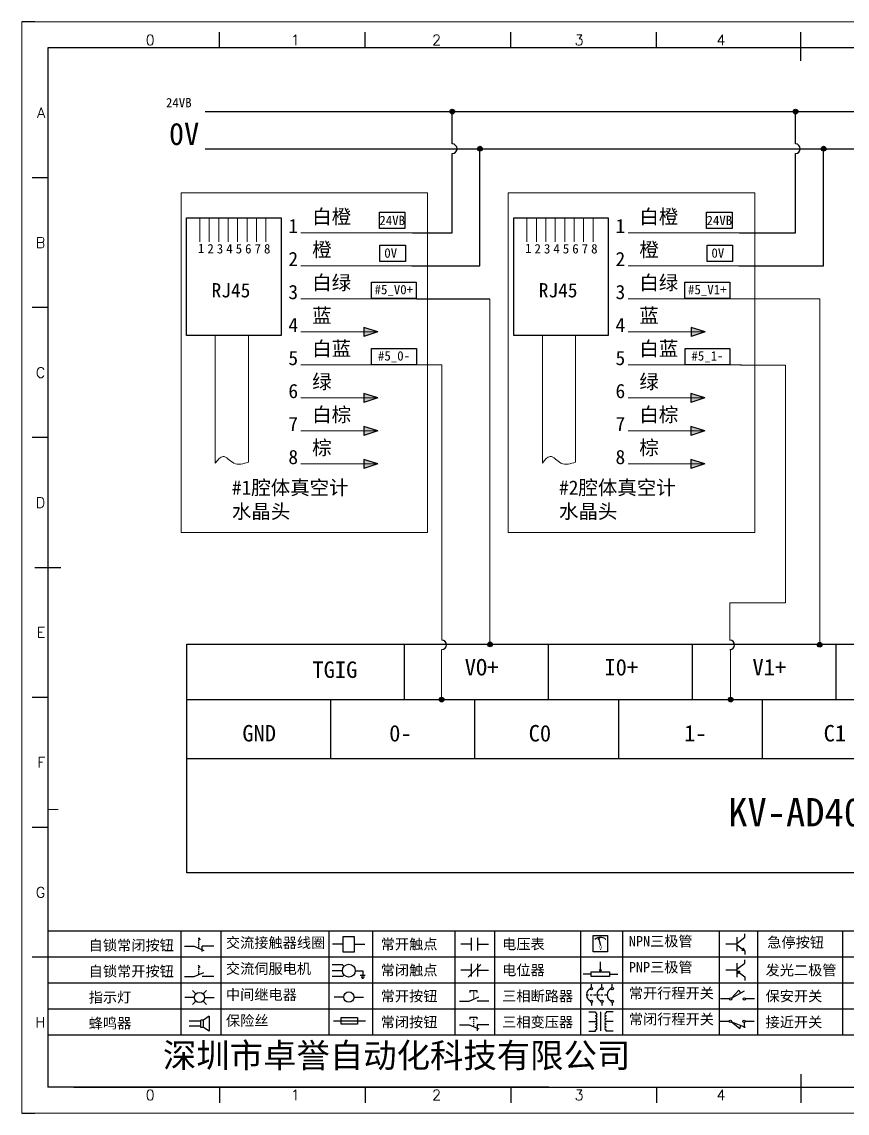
# Model space of a CAD drawing. Header units: millimetres. Extents: x 15130 to 37766, y 5931 to 11073.
# Drawn here: x 23709.2 to 23884.1, y 9752 to 9983.5 of the extents above; entities that cross this region are included whole.
import ezdxf
from ezdxf.enums import TextEntityAlignment as Align

# ---------------------------------------------------------------- set-up
doc = ezdxf.new("R2010")
doc.units = ezdxf.units.MM
doc.layers.add('1', color=3, linetype='Continuous', lineweight=20)
doc.layers.add('AE_BOR', color=1, linetype='Continuous')
doc.layers.add('MISC', color=2, linetype='Continuous')
doc.styles.get("Standard").update_dxf_attribs({"font": ''})
doc.styles.add('WD', font='romans.shx', dxfattribs={"bigfont": 'gbcbig.shx'})
doc.styles.add('样式 0', font='')
doc.styles.add('样式 2', font='')
doc.styles.add('汉字', font='')
doc.styles.get('Standard').set_extended_font_data('SimSun')
doc.styles.get('样式 0').set_extended_font_data('KaiTi_GB2312')
doc.styles.get('样式 2').set_extended_font_data('NSimSun')
doc.styles.get('汉字').set_extended_font_data('新宋体')

# ---------------------------------------------------------------- blocks, each defined once
blk = doc.blocks.new('*U8')
at = {"linetype": 'ByBlock'}
for p, q in [((-1909.23, -780.45), (-1909.23, -780.67)), ((-1909.23, -780.45), (-1908.92, -780.84)), ((-1909.23, -780.84), (-1909.23, -781.05)), ((-1911.92, -782.07), (-1910.06, -782.07)), ((-1910.06, -782.07), (-1908.18, -782.88)), ((-1909.23, -781.23), (-1909.23, -781.44)), ((-1909.23, -781.61), (-1909.23, -781.83)), ((-1909.23, -782), (-1909.23, -782.21)), ((-1909.23, -782.38), (-1909.23, -782.43)), ((-1908.52, -783.07), (-1908.52, -782.07)), ((-1906.25, -782.07), (-1908.52, -782.07))]:
    blk.add_line(p, q, dxfattribs=at)
blk = doc.blocks.new('*U11')
at = {"linetype": 'ByBlock'}
for p, q in [((-1908.88, -791.17), (-1909.23, -790.71)), ((-1909.23, -790.71), (-1909.23, -790.92)), ((-1909.23, -791.09), (-1909.23, -791.31)), ((-1909.23, -791.48), (-1909.23, -791.69)), ((-1911.92, -792.89), (-1910.06, -792.89)), ((-1910.06, -792.89), (-1908.18, -792.08)), ((-1909.23, -791.86), (-1909.23, -792.08)), ((-1909.23, -792.25), (-1909.23, -792.47)), ((-1906.25, -792.89), (-1908.52, -792.89))]:
    blk.add_line(p, q, dxfattribs=at)
blk = doc.blocks.new('蜂鸣器')
at = {"linetype": 'ByBlock'}
for p, q in [((-1907.17, -795.53), (-1908.25, -796.26)), ((-1907.17, -795.53), (-1907.17, -798.41)), ((-1908.8, -796.48), (-1911.01, -796.48)), ((-1908.8, -797.46), (-1911.01, -797.46)), ((-1908.25, -796.26), (-1908.8, -796.26)), ((-1908.8, -797.68), (-1908.8, -796.26)), ((-1908.25, -797.68), (-1908.8, -797.68)), ((-1908.25, -797.68), (-1908.25, -796.26)), ((-1907.17, -798.41), (-1908.25, -797.68))]:
    blk.add_line(p, q, dxfattribs=at)
blk = doc.blocks.new('指示灯')
at = {"linetype": 'ByBlock'}
for p, q in [((-1854.25, -776.92), (-1856.06, -776.92)), ((-1854.62, -775.59), (-1853.97, -776.23)), ((-1851.9, -775.59), (-1852.54, -776.23)), ((-1852.26, -776.92), (-1850.45, -776.92)), ((-1854.62, -778.25), (-1853.97, -777.61)), ((-1851.9, -778.25), (-1852.54, -777.61))]:
    blk.add_line(p, q, dxfattribs=at)
blk.add_circle((-1853.26, -776.92), 0.992, dxfattribs=at)
blk = doc.blocks.new('交流接触器线圈')
at = {"linetype": 'ByBlock'}
for p, q in [((-1880.82, -781.77), (-1882.87, -781.77)), ((-1878.72, -781.77), (-1876.67, -781.77))]:
    blk.add_line(p, q, dxfattribs=at)
blk.add_lwpolyline([(-1880.82, -780.28), (-1878.72, -780.28), (-1878.72, -783.26), (-1880.82, -783.26)], close=True, dxfattribs=at)
blk = doc.blocks.new('交流伺服电机')
at = {"linetype": 'ByBlock'}
for p, q in [((-1880.97, -785.75), (-1882.94, -785.75)), ((-1880.97, -786.85), (-1882.94, -786.85)), ((-1880.97, -785.75), (-1880.65, -786.03)), ((-1878.49, -786.85), (-1877.07, -786.85)), ((-1877.07, -786.85), (-1877.07, -787.72)), ((-1880.97, -787.94), (-1882.94, -787.94)), ((-1880.97, -787.94), (-1880.65, -787.67)), ((-1877.54, -787.72), (-1876.59, -787.72)), ((-1877.38, -788.01), (-1876.75, -788.01)), ((-1877.23, -788.29), (-1876.9, -788.29))]:
    blk.add_line(p, q, dxfattribs=at)
blk.add_circle((-1879.73, -786.85), 1.24, dxfattribs=at)
blk = doc.blocks.new('中间继电器')
at = {"linetype": 'ByBlock'}
for p, q in [((-1880.72, -791.92), (-1882.54, -791.92)), ((-1878.74, -791.92), (-1876.92, -791.92))]:
    blk.add_line(p, q, dxfattribs=at)
blk.add_circle((-1879.73, -791.92), 0.992, dxfattribs=at)
blk = doc.blocks.new('保险丝')
at = {"linetype": 'ByBlock'}
blk.add_line((-1882.72, -796.49), (-1876.55, -796.49), dxfattribs=at)
blk.add_lwpolyline([(-1881.2, -795.86), (-1878.06, -795.86), (-1878.06, -797.12), (-1881.2, -797.12)], close=True, dxfattribs=at)
blk = doc.blocks.new('常开按钮')
at = {"linetype": 'ByBlock'}
for p, q in [((-1910.06, -787.73), (-1908.18, -786.93)), ((-1909.9, -785.68), (-1908.56, -785.68)), ((-1909.9, -785.68), (-1909.9, -786.07)), ((-1909.23, -785.68), (-1909.23, -785.89)), ((-1909.23, -786.06), (-1909.23, -786.28)), ((-1909.23, -786.45), (-1909.23, -786.67)), ((-1909.23, -786.84), (-1909.23, -787.05)), ((-1909.23, -787.22), (-1909.23, -787.38)), ((-1908.56, -785.68), (-1908.56, -786.07)), ((-1911.92, -787.73), (-1910.06, -787.73)), ((-1906.25, -787.73), (-1908.52, -787.73))]:
    blk.add_line(p, q, dxfattribs=at)
blk = doc.blocks.new('常开触点')
at = {"linetype": 'ByBlock'}
for p, q in [((-1853.82, -782.99), (-1853.82, -780.56)), ((-1852.6, -782.99), (-1852.6, -780.56)), ((-1853.82, -781.77), (-1855.88, -781.77)), ((-1852.6, -781.77), (-1850.55, -781.77))]:
    blk.add_line(p, q, dxfattribs=at)
blk = doc.blocks.new('常闭触点')
at = {"linetype": 'ByBlock'}
for p, q in [((-1853.82, -786.77), (-1855.88, -786.77)), ((-1852.01, -785.66), (-1854.43, -788.1)), ((-1853.82, -787.99), (-1853.82, -785.56)), ((-1852.6, -787.99), (-1852.6, -785.56)), ((-1852.6, -786.77), (-1850.55, -786.77))]:
    blk.add_line(p, q, dxfattribs=at)
blk = doc.blocks.new('常闭按钮')
at = {"linetype": 'ByBlock'}
for p, q in [((-1854.11, -790.83), (-1852.77, -790.83)), ((-1854.11, -790.83), (-1854.11, -791.22)), ((-1853.44, -790.83), (-1853.44, -791.04)), ((-1853.44, -791.21), (-1853.44, -791.43)), ((-1853.44, -791.6), (-1853.44, -791.82)), ((-1852.77, -790.83), (-1852.77, -791.22)), ((-1856.13, -792.28), (-1854.28, -792.28)), ((-1854.28, -792.28), (-1852.4, -793.09)), ((-1853.44, -791.99), (-1853.44, -792.2)), ((-1853.44, -792.37), (-1853.44, -792.53)), ((-1850.47, -792.28), (-1852.73, -792.28)), ((-1852.73, -792.28), (-1852.73, -793.43))]:
    blk.add_line(p, q, dxfattribs=at)
blk = doc.blocks.new('电压表')
at = {"linetype": 'ByBlock'}
for p, q in [((-1814.84, -780.75), (-1814.91, -781.13)), ((-1814.6, -781.05), (-1814.91, -781.13)), ((-1814.84, -780.75), (-1814.46, -782.26)), ((-1814.84, -780.75), (-1814.6, -781.05))]:
    blk.add_line(p, q, dxfattribs=at)
blk.add_lwpolyline([(-1815.84, -780.34), (-1813.07, -780.34), (-1813.07, -783.49), (-1815.84, -783.49)], close=True, dxfattribs=at)
blk.add_arc((-1814.46, -782.26), 1.56, 46.8313, 133.1687, dxfattribs=at)
at = {"linetype": 'ByBlock', "insert": (-1814.7, -782.39), "char_height": 0.75, "width": 0.6768, "attachment_point": 1}
blk.add_mtext('V', dxfattribs=at)
blk = doc.blocks.new('电位器')
at = {"linetype": 'ByBlock'}
for p, q in [((-1814.45, -787.3), (-1814.45, -785.39)), ((-1814.45, -787.3), (-1814.62, -786.96)), ((-1814.62, -786.96), (-1814.27, -786.96)), ((-1814.45, -787.3), (-1814.27, -786.96)), ((-1816.21, -787.75), (-1817.79, -787.75)), ((-1812.68, -787.75), (-1811.1, -787.75))]:
    blk.add_line(p, q, dxfattribs=at)
blk.add_lwpolyline([(-1816.21, -787.3), (-1812.68, -787.3), (-1812.68, -788.2), (-1816.21, -788.2)], close=True, dxfattribs=at)
blk = doc.blocks.new('三相断路器')
at = {"linetype": 'ByBlock'}
for p, q in [((-1816.17, -790.33), (-1816.17, -789.7)), ((-1814.17, -790.33), (-1814.17, -789.7)), ((-1812.18, -790.33), (-1812.18, -789.7)), ((-1817.14, -791.74), (-1816.72, -791.74)), ((-1816.45, -791.74), (-1816.03, -791.74)), ((-1816.17, -793.19), (-1816.17, -793.83)), ((-1815.76, -791.74), (-1815.34, -791.74)), ((-1815.07, -791.74), (-1814.65, -791.74)), ((-1814.38, -791.74), (-1813.96, -791.74)), ((-1814.17, -793.19), (-1814.17, -793.83)), ((-1813.69, -791.74), (-1813.27, -791.74)), ((-1812.18, -793.19), (-1812.18, -793.83))]:
    blk.add_line(p, q, dxfattribs=at)
for centre in [(-1816.17, -790.55), (-1814.17, -790.55), (-1812.18, -790.55), (-1816.17, -792.98), (-1814.17, -792.98), (-1812.18, -792.98)]:
    blk.add_circle(centre, 0.219, dxfattribs=at)
for centre in [(-1815.81, -791.74), (-1813.82, -791.74), (-1811.83, -791.74)]:
    blk.add_arc(centre, 1.32, 115.5791, 244.4209, dxfattribs=at)
blk = doc.blocks.new('三相变压器')
at = {"linetype": 'ByBlock'}
for p, q in [((-1816.69, -795.03), (-1815.37, -795.03)), ((-1815.37, -795.03), (-1815.37, -795.24)), ((-1814.34, -798.7), (-1814.34, -795.04)), ((-1812, -795.03), (-1813.32, -795.03)), ((-1813.32, -795.03), (-1813.32, -795.24)), ((-1816.69, -796.87), (-1815.37, -796.87)), ((-1812, -796.87), (-1813.32, -796.87)), ((-1816.69, -798.71), (-1815.37, -798.71)), ((-1815.37, -798.71), (-1815.37, -798.5)), ((-1813.32, -798.71), (-1813.32, -798.5)), ((-1812, -798.71), (-1813.32, -798.71))]:
    blk.add_line(p, q, dxfattribs=at)
for centre, start, end in [((-1815.37, -795.51), 270, 90), ((-1815.37, -796.06), 270, 90), ((-1813.32, -795.51), 90, 270), ((-1813.32, -796.06), 90, 270), ((-1815.37, -796.6), 270, 90), ((-1815.37, -797.14), 270, 90), ((-1815.37, -797.68), 270, 90), ((-1815.37, -798.23), 270, 90), ((-1813.32, -796.6), 90, 270), ((-1813.32, -797.14), 90, 270), ((-1813.32, -797.68), 90, 270), ((-1813.32, -798.23), 90, 270)]:
    blk.add_arc(centre, 0.271, start, end, dxfattribs=at)
blk = doc.blocks.new('NPN三极管')
at = {"linetype": 'ByBlock'}
for p, q in [((-1785.73, -780.61), (-1785.73, -783.32)), ((-1785.73, -781.82), (-1784.15, -780.66)), ((-1784.15, -780.66), (-1784.15, -779.98)), ((-1785.73, -781.97), (-1787.81, -781.97)), ((-1785.73, -782.11), (-1784.15, -783.27)), ((-1784.41, -782.73), (-1784.74, -783.18)), ((-1784.15, -783.27), (-1784.74, -783.18)), ((-1784.15, -783.27), (-1784.41, -782.73)), ((-1784.15, -783.27), (-1784.15, -783.96))]:
    blk.add_line(p, q, dxfattribs=at)
blk = doc.blocks.new('PNP三极管')
at = {"linetype": 'ByBlock'}
for p, q in [((-1784.9, -785.38), (-1784.9, -788.09)), ((-1783.32, -785.43), (-1783.32, -784.75)), ((-1784.9, -786.74), (-1786.98, -786.74)), ((-1784.9, -786.59), (-1783.32, -785.43)), ((-1784.9, -786.88), (-1783.32, -788.04)), ((-1784.9, -786.88), (-1784.31, -786.97)), ((-1784.9, -786.88), (-1784.64, -787.42)), ((-1784.31, -786.97), (-1784.64, -787.42)), ((-1783.32, -788.04), (-1783.32, -788.73))]:
    blk.add_line(p, q, dxfattribs=at)
blk = doc.blocks.new('常开行程开关')
at = {"linetype": 'ByBlock'}
for p, q in [((-1785.89, -792.17), (-1784.52, -790.62)), ((-1785.89, -792.17), (-1783.43, -790.72)), ((-1784.52, -790.62), (-1784.19, -791.17)), ((-1786.29, -792.3), (-1788.01, -792.3)), ((-1781.48, -792.3), (-1783.21, -792.3))]:
    blk.add_line(p, q, dxfattribs=at)
for centre in [(-1786.07, -792.3), (-1783.42, -792.3)]:
    blk.add_circle(centre, 0.219, dxfattribs=at)
blk = doc.blocks.new('常闭行程开关')
at = {"linetype": 'ByBlock'}
for p, q in [((-1786.34, -796.62), (-1788.07, -796.62)), ((-1785.93, -796.72), (-1783.25, -797.7)), ((-1785.93, -796.72), (-1784.3, -798)), ((-1784.3, -798), (-1784.08, -797.4)), ((-1783.48, -796.84), (-1783.48, -797.85)), ((-1781.54, -796.62), (-1783.26, -796.62))]:
    blk.add_line(p, q, dxfattribs=at)
for centre in [(-1786.12, -796.62), (-1783.48, -796.62)]:
    blk.add_circle(centre, 0.219, dxfattribs=at)
blk = doc.blocks.new('电控横A4')
for p, q in [((292, -5), (5, -5)), ((5, -5), (5, -205)), ((10.03, -205), (289.53, -205)), ((130.8, -205), (190.75, -205))]:
    blk.add_line(p, q)
at = {"lineweight": 9, "ltscale": 0.1}
for p, q in [((5, -151.57), (7, -151.57)), ((101.34, -205), (130.8, -205)), ((129.44, -205), (129.44, -205)), ((129.44, -205), (129.44, -205)), ((129.44, -205), (129.44, -205)), ((129.44, -205), (129.44, -205))]:
    blk.add_line(p, q, dxfattribs=at)
at = {"linetype": 'ByBlock'}
for p, q in [((292, -175), (5, -175)), ((292, -180), (5, -180)), ((292, -185), (5, -185)), ((292, -190), (5, -190)), ((292, -195), (5, -195))]:
    blk.add_line(p, q, dxfattribs=at)
at = {"color": 0, "lineweight": -2}
for p, q in [((30.58, -175), (30.58, -195)), ((38.26, -175), (38.26, -195)), ((59.05, -175), (59.05, -195)), ((67.4, -175), (67.4, -195)), ((83.26, -175), (83.26, -195)), ((90.91, -175), (90.91, -195)), ((107.4, -175), (107.4, -195)), ((115.5, -175), (115.5, -195)), ((134.12, -175), (134.12, -195)), ((141.48, -175), (141.48, -195)), ((157.79, -175), (157.79, -195))]:
    blk.add_line(p, q, dxfattribs=at)
at = {"color": 0, "ltscale": 2}
blk.add_line((101.34, -205), (5, -205), dxfattribs=at)
at = {"layer": 'AE_BOR', "lineweight": 30}
for p, q in [((2.53, 0), (0, 0)), ((0, -210), (2.53, -210))]:
    blk.add_line(p, q, dxfattribs=at)
at = {"layer": 'AE_BOR', "color": 1, "lineweight": 15}
for p, q in [((0, 0), (297, 0)), ((0, -210), (0, 0)), ((297, -210), (0, -210))]:
    blk.add_line(p, q, dxfattribs=at)
at = {"layer": 'AE_BOR'}
for p, q in [((38.03, -5), (38.03, -2)), ((66.03, -5), (66.03, -2)), ((94.03, -5), (94.03, -2)), ((122.03, -5), (122.03, -2)), ((149.78, -5), (149.78, -2)), ((5, -30), (2, -30)), ((5, -55), (2, -55)), ((5, -80), (2, -80)), ((5, -130), (2, -130)), ((5, -155), (2, -155)), ((5, -180), (2, -180)), ((38.03, -205), (38.03, -208)), ((66.03, -205), (66.03, -208)), ((94.03, -205), (94.03, -208)), ((122.03, -205), (122.03, -208)), ((149.78, -205), (149.78, -208))]:
    blk.add_line(p, q, dxfattribs=at)
at = {"layer": 'AE_BOR', "color": 2, "lineweight": 30}
for p, q in [((149.78, -7.5), (149.78, -2.5)), ((2.5, -105), (7.5, -105)), ((149.78, -202.5), (149.78, -207.5)), ((149.78, -205), (149.78, -207.5))]:
    blk.add_line(p, q, dxfattribs=at)
at = {"linetype": 'ByBlock'}
for name, p in [('*U8', (1943.19, 604.18)), ('交流接触器线圈', (1942.62, 604.27)), ('常开触点', (1940.27, 604.3)), ('电压表', (1925.71, 604.52)), ('NPN三极管', (1923.2, 604.5)), ('PNP三极管', (1922.37, 604.27)), ('*U11', (1943.19, 609.18)), ('交流伺服电机', (1942.62, 604.27)), ('常闭触点', (1940.27, 604.3)), ('电位器', (1925.71, 604.52)), ('指示灯', (1887.41, 589.18)), ('中间继电器', (1942.62, 604.27)), ('常开按钮', (1996.06, 599.3)), ('三相断路器', (1925.71, 604.52)), ('常开行程开关', (1922.37, 604.27)), ('三相变压器', (1925.71, 604.52)), ('蜂鸣器', (1943.19, 604.18)), ('保险丝', (1942.62, 604.27)), ('常闭按钮', (1940.27, 599.3)), ('常闭行程开关', (1922.37, 604.27))]:
    blk.add_blockref(name, p, dxfattribs=at)
at = {"char_height": 2, "attachment_point": 1, "style": '汉字'}
for s, insert in [('{\\fKaiTi_GB2312|b0|i0|c134|p49;自锁常闭按钮}', (12.86, -176.69)), ('{\\fKaiTi_GB2312|b0|i0|c134|p49;交流接触器线圈}', (39.25, -176.19)), ('{\\fKaiTi_GB2312|b0|i0|c134|p49;常开触点}', (69.01, -176.48)), ('{\\fKaiTi_GB2312|b0|i0|c134|p49;电压表}', (92.37, -176.47)), ('{\\fKaiTi_GB2312|b0|i0|c134|p49;NPN三极管}', (116.73, -175.91)), ('{\\fKaiTi_GB2312|b0|i0|c134|p49;急停按钮}', (143.35, -176.12)), ('{\\fKaiTi_GB2312|b0|i0|c134|p49;自锁常开按钮}', (12.86, -181.69)), ('{\\fKaiTi_GB2312|b0|i0|c134|p49;交流伺服电机}', (39.25, -181.19)), ('{\\fKaiTi_GB2312|b0|i0|c134|p49;常闭触点}', (69.01, -181.48)), ('{\\fKaiTi_GB2312|b0|i0|c134|p49;电位器}', (92.37, -181.47)), ('{\\fKaiTi_GB2312|b0|i0|c134|p49;PNP三极管}', (116.73, -180.91)), ('{\\fKaiTi_GB2312|b0|i0|c134|p49;发光二极管}', (143.02, -181.48)), ('{\\fKaiTi_GB2312|b0|i0|c134|p49;指示灯}', (12.86, -186.69)), ('{\\fKaiTi_GB2312|b0|i0|c134|p49;中间继电器}', (39.25, -186.19)), ('{\\fKaiTi_GB2312|b0|i0|c134|p49;常开按钮}', (69.01, -186.48)), ('{\\fKaiTi_GB2312|b0|i0|c134|p49;三相断路器}', (92.37, -186.47)), ('{\\fKaiTi_GB2312|b0|i0|c134|p49;常开行程开关}', (116.73, -185.91)), ('{\\fKaiTi_GB2312|b0|i0|c134|p49;保安开关}', (143.02, -186.48)), ('{\\fKaiTi_GB2312|b0|i0|c134|p49;保险丝}', (39.25, -191.19)), ('{\\fKaiTi_GB2312|b0|i0|c134|p49;常闭行程开关}', (116.73, -190.91)), ('{\\fKaiTi_GB2312|b0|i0|c134|p49;蜂鸣器}', (12.86, -191.69)), ('{\\fKaiTi_GB2312|b0|i0|c134|p49;常闭按钮}', (69.01, -191.48)), ('{\\fKaiTi_GB2312|b0|i0|c134|p49;三相变压器}', (92.37, -191.47)), ('{\\fKaiTi_GB2312|b0|i0|c134|p49;接近开关}', (143.02, -191.48))]:
    blk.add_mtext(s, dxfattribs=dict(at, insert=insert))
at = {"color": 0, "lineweight": -2, "insert": (27.14, -196.53), "char_height": 4.7064, "width": 96.1138, "attachment_point": 1}
blk.add_mtext('深圳市卓誉自动化科技有限公司', dxfattribs=at)
at = {"layer": 'AE_BOR', "style": 'WD'}
for s, p in [('0', (24.67, -4.5)), ('1', (52.6, -4.5)), ('2', (79.75, -4.5)), ('3', (107.15, -4.5)), ('4', (134.45, -4.5)), ('0', (24.67, -207.5)), ('1', (52.6, -207.5)), ('2', (79.75, -207.5)), ('3', (107.15, -207.5)), ('4', (134.45, -207.5))]:
    blk.add_text(s, height=2, dxfattribs=at).set_placement(p, align=Align.CENTER)
for s, p in [('A', (4.5, -17.5)), ('B', (4.5, -42.5)), ('C', (4.5, -67.5)), ('D', (4.5, -92.5)), ('E', (4.5, -117.5)), ('F', (4.5, -142.5)), ('G', (4.5, -167.5)), ('H', (4.5, -192.5))]:
    blk.add_text(s, height=2, dxfattribs=at).set_placement(p, align=Align.MIDDLE_RIGHT)

msp = doc.modelspace()

# ---------------------------------------------------------------- hatches: boundary and pattern name
at = {"lineweight": -2}
h = msp.add_hatch(color=0, dxfattribs=at)
edge = h.paths.add_edge_path()
edge.add_arc((23800.426, 9964.438), 0.5, 0, 360)
h = msp.add_hatch(color=0, dxfattribs=at)
edge = h.paths.add_edge_path()
edge.add_arc((23873.188, 9964.438), 0.5, 0, 360)
h = msp.add_hatch(color=0, dxfattribs=at)
edge = h.paths.add_edge_path()
edge.add_arc((23806.287, 9956.566), 0.5, 0, 360)
h = msp.add_hatch(color=0, dxfattribs=at)
edge = h.paths.add_edge_path()
edge.add_arc((23879.152, 9956.566), 0.5, 0, 360)
for points in [[(23781.697, 9916.739), (23781.697, 9918.628), (23784.645, 9917.683)], [(23851.053, 9918.628), (23854.001, 9917.683), (23851.053, 9916.739)], [(23781.651, 9902.739), (23781.651, 9904.628), (23784.599, 9903.683)], [(23851.007, 9902.739), (23851.007, 9904.628), (23853.955, 9903.683)], [(23781.651, 9895.739), (23781.651, 9897.628), (23784.599, 9896.683)], [(23851.007, 9897.628), (23853.955, 9896.683), (23851.007, 9895.739)], [(23781.651, 9888.739), (23781.651, 9890.628), (23784.599, 9889.683)], [(23851.007, 9890.628), (23853.955, 9889.683), (23851.007, 9888.739)]]:
    msp.add_hatch(color=256).paths.add_polyline_path(points)
h = msp.add_hatch(color=0, dxfattribs=at)
edge = h.paths.add_edge_path()
edge.add_arc((23808.414, 9851.41), 0.5, 0, 360)
h = msp.add_hatch(color=0, dxfattribs=at)
edge = h.paths.add_edge_path()
edge.add_arc((23878.318, 9851.334), 0.5, 0, 360)
h = msp.add_hatch(color=0, dxfattribs=at)
edge = h.paths.add_edge_path()
edge.add_arc((23798.159, 9839.701), 0.5, 0, 360)
h = msp.add_hatch(color=0, dxfattribs=at)
edge = h.paths.add_edge_path()
edge.add_arc((23859.424, 9839.701), 0.5, 0, 360)

# ---------------------------------------------------------------- linework, layer by layer
at = {"color": 0, "lineweight": -2}
for p, q in [((23748.052, 9964.438), (24024.344, 9964.438)), ((23800.426, 9957.566), (23800.426, 9964.438)), ((23873.188, 9957.566), (23873.188, 9964.438)), ((23748.052, 9956.566), (24024.533, 9956.566)), ((23806.287, 9931.683), (23806.287, 9956.566)), ((23879.152, 9931.683), (23879.152, 9956.566)), ((23800.426, 9938.683), (23800.426, 9955.566)), ((23873.188, 9938.683), (23873.188, 9955.566)), ((23791.973, 9938.683), (23800.426, 9938.683)), ((23861.33, 9938.683), (23873.188, 9938.683)), ((23791.835, 9931.683), (23806.287, 9931.683)), ((23861.191, 9931.683), (23879.152, 9931.683)), ((23792.802, 9924.683), (23808.371, 9924.683)), ((23790.316, 9839.659), (23790.316, 9851.42)), ((23820.816, 9839.554), (23820.816, 9851.275)), ((23851.316, 9839.689), (23851.316, 9851.35)), ((23851.316, 9839.554), (23851.316, 9851.275)), ((23881.816, 9839.554), (23881.816, 9851.275)), ((23744.128, 9839.689), (24020.079, 9839.689)), ((23774.628, 9839.689), (23774.628, 9827.179)), ((23805.128, 9839.689), (23805.128, 9827.179)), ((23835.628, 9839.689), (23835.628, 9827.179)), ((23866.128, 9839.689), (23866.128, 9827.179)), ((23744.128, 9827.179), (24020.058, 9827.179))]:
    msp.add_line(p, q, dxfattribs=at)
at = {"lineweight": 0}
for p, q in [((23746.899, 9941.961), (23746.899, 9936.804)), ((23748.899, 9941.961), (23748.899, 9936.804)), ((23750.899, 9941.961), (23750.899, 9936.804)), ((23752.899, 9941.961), (23752.899, 9936.804)), ((23754.899, 9941.961), (23754.899, 9936.804)), ((23756.899, 9941.961), (23756.899, 9936.804)), ((23758.899, 9941.961), (23758.899, 9936.804)), ((23760.899, 9941.961), (23760.899, 9936.804)), ((23816.256, 9941.961), (23816.256, 9936.804)), ((23818.256, 9941.961), (23818.256, 9936.804)), ((23820.256, 9941.961), (23820.256, 9936.804)), ((23822.256, 9941.961), (23822.256, 9936.804)), ((23824.256, 9941.961), (23824.256, 9936.804)), ((23826.256, 9941.961), (23826.256, 9936.804)), ((23828.256, 9941.961), (23828.256, 9936.804)), ((23830.256, 9941.961), (23830.256, 9936.804)), ((23768.336, 9938.683), (23791.973, 9938.683)), ((23837.692, 9938.683), (23861.33, 9938.683)), ((23768.336, 9931.683), (23791.835, 9931.683)), ((23837.692, 9931.683), (23861.191, 9931.683)), ((23768.336, 9924.683), (23792.802, 9924.683)), ((23837.692, 9924.683), (23878.321, 9924.683)), ((23750.162, 9917.064), (23750.162, 9889.83)), ((23757.202, 9917.064), (23757.202, 9890.057)), ((23768.336, 9917.683), (23784.645, 9917.683)), ((23819.518, 9917.064), (23819.518, 9889.83)), ((23826.558, 9917.064), (23826.558, 9890.057)), ((23837.692, 9917.683), (23854.001, 9917.683)), ((23768.336, 9910.683), (23798.19, 9910.683)), ((23837.692, 9910.683), (23861.744, 9910.683)), ((23768.336, 9903.683), (23784.599, 9903.683)), ((23837.692, 9903.683), (23853.955, 9903.683)), ((23768.336, 9896.683), (23784.599, 9896.683)), ((23837.692, 9896.683), (23853.955, 9896.683)), ((23768.336, 9889.683), (23784.599, 9889.683)), ((23837.692, 9889.683), (23853.955, 9889.683))]:
    msp.add_line(p, q, dxfattribs=at)
for p, q in [((23781.697, 9918.628), (23781.697, 9916.739)), ((23784.645, 9917.683), (23781.697, 9918.628)), ((23854.001, 9917.683), (23851.053, 9918.628)), ((23851.053, 9918.628), (23851.053, 9916.739)), ((23784.645, 9917.683), (23781.697, 9916.739)), ((23854.001, 9917.683), (23851.053, 9916.739)), ((23781.651, 9904.628), (23781.651, 9902.739)), ((23784.599, 9903.683), (23781.651, 9904.628)), ((23784.599, 9903.683), (23781.651, 9902.739)), ((23853.955, 9903.683), (23851.007, 9904.628)), ((23851.007, 9904.628), (23851.007, 9902.739)), ((23853.955, 9903.683), (23851.007, 9902.739)), ((23781.651, 9897.628), (23781.651, 9895.739)), ((23784.599, 9896.683), (23781.651, 9897.628)), ((23784.599, 9896.683), (23781.651, 9895.739)), ((23853.955, 9896.683), (23851.007, 9897.628)), ((23851.007, 9897.628), (23851.007, 9895.739)), ((23853.955, 9896.683), (23851.007, 9895.739)), ((23784.599, 9889.683), (23781.651, 9890.628)), ((23781.651, 9890.628), (23781.651, 9888.739)), ((23784.599, 9889.683), (23781.651, 9888.739)), ((23853.955, 9889.683), (23851.007, 9890.628)), ((23851.007, 9890.628), (23851.007, 9888.739)), ((23853.955, 9889.683), (23851.007, 9888.739))]:
    msp.add_line(p, q)
for points in [[(23742.926, 9947.207), (23795.176, 9947.207), (23795.176, 9875.118), (23742.926, 9875.118)], [(23812.282, 9947.207), (23864.532, 9947.207), (23864.532, 9875.118), (23812.282, 9875.118)]]:
    msp.add_lwpolyline(points, close=True, dxfattribs=at)
for points in [[(23744.079, 9941.892), (23764.11, 9941.892), (23764.11, 9916.954), (23744.079, 9916.954)], [(23813.435, 9941.892), (23833.466, 9941.892), (23833.466, 9916.954), (23813.435, 9916.954)]]:
    msp.add_lwpolyline(points, close=True)
at = {"color": 1}
for points in [[(23784.975, 9943.077), (23790.378, 9943.077), (23790.378, 9939.603), (23784.975, 9939.603)], [(23854.331, 9943.077), (23859.734, 9943.077), (23859.734, 9939.603), (23854.331, 9939.603)], [(23785.072, 9936.077), (23790.475, 9936.077), (23790.475, 9932.603), (23785.072, 9932.603)], [(23854.428, 9936.077), (23859.831, 9936.077), (23859.831, 9932.603), (23854.428, 9932.603)], [(23783.263, 9928.221), (23792.779, 9928.221), (23792.78, 9924.747), (23783.263, 9924.747)], [(23849.718, 9928.221), (23859.235, 9928.221), (23859.235, 9924.747), (23849.718, 9924.747)], [(23783.307, 9914.157), (23792.824, 9914.157), (23792.824, 9910.683), (23783.307, 9910.683)], [(23849.762, 9914.157), (23859.279, 9914.157), (23859.279, 9910.683), (23849.762, 9910.683)]]:
    msp.add_lwpolyline(points, close=True, dxfattribs=at)
at = {"color": 0, "lineweight": -2}
msp.add_lwpolyline([(23744.128, 9851.421), (24020.058, 9851.421), (24020.058, 9802.937), (23744.128, 9802.937)], close=True, dxfattribs=at)
for centre in [(23800.426, 9964.438), (23873.188, 9964.438), (23806.287, 9956.566), (23879.152, 9956.566), (23808.414, 9851.41), (23878.318, 9851.334), (23798.159, 9839.701), (23859.424, 9839.701)]:
    msp.add_circle(centre, 0.5, dxfattribs=at)
for centre in [(23800.426, 9956.566), (23873.188, 9956.566), (23798.188, 9851.302), (23859.269, 9851.302)]:
    msp.add_arc(centre, 1, 270, 90, dxfattribs=at)
at = {"lineweight": 0}
for points in [[(23750.162, 9889.83), (23751.819, 9891.271), (23754.103, 9889.867), (23757.202, 9890.057)], [(23819.518, 9889.83), (23821.175, 9891.271), (23823.459, 9889.867), (23826.558, 9890.057)]]:
    msp.add_spline(points, degree=3, dxfattribs=at)
at = {"layer": '1', "color": 7, "linetype": 'Continuous', "lineweight": 13}
for p, q in [((23808.382, 9924.634), (23808.382, 9851.574)), ((23878.321, 9924.683), (23878.321, 9851.494)), ((23798.19, 9910.683), (23798.19, 9852.312)), ((23798.165, 9850.33), (23798.165, 9839.688)), ((23859.43, 9850.33), (23859.43, 9839.688))]:
    msp.add_line(p, q, dxfattribs=at)
msp.add_lwpolyline([(23861.486, 9910.668), (23871.056, 9910.668), (23871.056, 9860.25), (23859.234, 9860.25), (23859.234, 9852.307)], dxfattribs=at)

# ---------------------------------------------------------------- block references
at = {"xscale": 1.1025, "yscale": 1.1025, "zscale": 1.1025}
msp.add_blockref('电控横A4', (23709.158, 9983.476), dxfattribs=at)

# ---------------------------------------------------------------- texts
at = {"color": 0, "lineweight": -2, "attachment_point": 1}
for s, insert, char_height, width in [('0V', (23740.355, 9962.05), 4.7064, 14.27309), ('TGIG', (23770.758, 9847.791), 3.5, 24.73999), ('VO+', (23803.059, 9848.309), 3.5, 24.73999), ('I0+', (23832.665, 9848.309), 3.5, 24.73999), ('V1+', (23864.058, 9848.309), 3.5, 24.73999), ('GND', (23755.905, 9834.302), 3.5, 24.73999), ('0-', (23787.042, 9834.302), 3.5, 24.73999), ('C0', (23816.609, 9834.302), 3.5, 24.73999), ('1-', (23849.578, 9834.302), 3.5, 24.73999), ('C1', (23879.145, 9834.302), 3.5, 24.73999)]:
    msp.add_mtext(s, dxfattribs=dict(at, insert=insert, char_height=char_height, width=width))
at = {"color": 7, "char_height": 3.024, "width": 47.92444, "attachment_point": 1}
for s, insert in [('{\\fSimSun|b0|i0|c134|p2;白橙}', (23770.721, 9943.657)), ('{\\fSimSun|b0|i0|c134|p2;白橙}', (23840.077, 9943.657)), ('{\\fSimSun|b0|i0|c134|p2;1}', (23765.668, 9941.668)), ('{\\fSimSun|b0|i0|c134|p2;1}', (23835.024, 9941.668)), ('{\\fSimSun|b0|i0|c134|p2;橙}', (23770.721, 9936.657)), ('{\\fSimSun|b0|i0|c134|p2;橙}', (23840.077, 9936.657)), ('{\\fSimSun|b0|i0|c134|p2;2}', (23765.668, 9934.668)), ('{\\fSimSun|b0|i0|c134|p2;2}', (23835.024, 9934.668)), ('{\\fSimSun|b0|i0|c134|p2;白绿}', (23770.721, 9929.657)), ('{\\fSimSun|b0|i0|c134|p2;白绿}', (23840.077, 9929.657)), ('{\\fSimSun|b0|i0|c134|p2;RJ45}', (23749.378, 9928.041)), ('{\\fSimSun|b0|i0|c134|p2;RJ45}', (23818.734, 9928.041)), ('{\\fSimSun|b0|i0|c134|p2;3}', (23765.668, 9927.668)), ('{\\fSimSun|b0|i0|c134|p2;3}', (23835.024, 9927.668)), ('{\\fSimSun|b0|i0|c134|p2;蓝}', (23770.721, 9922.657)), ('{\\fSimSun|b0|i0|c134|p2;蓝}', (23840.077, 9922.657)), ('{\\fSimSun|b0|i0|c134|p2;4}', (23765.668, 9920.668)), ('{\\fSimSun|b0|i0|c134|p2;4}', (23835.024, 9920.668)), ('{\\fSimSun|b0|i0|c134|p2;白蓝}', (23770.721, 9915.657)), ('{\\fSimSun|b0|i0|c134|p2;白蓝}', (23840.077, 9915.657)), ('{\\fSimSun|b0|i0|c134|p2;5}', (23765.668, 9913.668)), ('{\\fSimSun|b0|i0|c134|p2;5}', (23835.024, 9913.668)), ('{\\fSimSun|b0|i0|c134|p2;绿}', (23770.721, 9908.657)), ('{\\fSimSun|b0|i0|c134|p2;绿}', (23840.077, 9908.657)), ('{\\fSimSun|b0|i0|c134|p2;6}', (23765.668, 9906.668)), ('{\\fSimSun|b0|i0|c134|p2;6}', (23835.024, 9906.668)), ('{\\fSimSun|b0|i0|c134|p2;白棕}', (23770.721, 9901.657)), ('{\\fSimSun|b0|i0|c134|p2;白棕}', (23840.077, 9901.657)), ('{\\fSimSun|b0|i0|c134|p2;7}', (23765.668, 9899.668)), ('{\\fSimSun|b0|i0|c134|p2;7}', (23835.024, 9899.668)), ('{\\fSimSun|b0|i0|c134|p2;棕}', (23770.721, 9894.657)), ('{\\fSimSun|b0|i0|c134|p2;棕}', (23840.077, 9894.657)), ('{\\fSimSun|b0|i0|c134|p2;8}', (23765.668, 9892.668)), ('{\\fSimSun|b0|i0|c134|p2;8}', (23835.024, 9892.668)), ('#1腔体真空计\\P水晶头', (23753.693, 9886.178)), ('#2腔体真空计\\P水晶头', (23823.049, 9886.178))]:
    msp.add_mtext(s, dxfattribs=dict(at, insert=insert))
at = {"char_height": 2, "style": '样式 2'}
for s, insert, width, attachment_point in [('24VB', (23787.676, 9941.34), 5.40292, 5), ('24VB', (23857.032, 9941.34), 5.40292, 5), ('0V', (23785.999, 9935.433), 11.52479, 1), ('0V', (23855.356, 9935.433), 11.52479, 1), ('#5_V0+', (23788.021, 9926.484), 9.51681, 5), ('#5_V1+', (23854.476, 9926.484), 9.51681, 5), ('#5_0-', (23788.065, 9912.42), 9.51681, 5), ('#5_1-', (23854.52, 9912.42), 9.51681, 5)]:
    msp.add_mtext(s, dxfattribs=dict(at, insert=insert, width=width, attachment_point=attachment_point))
at = {"char_height": 2, "width": 3.70552, "attachment_point": 1}
for s, insert in [('{\\fSimSun|b0|i0|c134|p2;1}', (23746.495, 9936.406)), ('{\\fSimSun|b0|i0|c134|p2;2}', (23748.495, 9936.337)), ('{\\fSimSun|b0|i0|c134|p2;3}', (23750.495, 9936.337)), ('{\\fSimSun|b0|i0|c134|p2;4}', (23752.495, 9936.337)), ('{\\fSimSun|b0|i0|c134|p2;5}', (23754.495, 9936.337)), ('{\\fSimSun|b0|i0|c134|p2;6}', (23756.495, 9936.337)), ('{\\fSimSun|b0|i0|c134|p2;7}', (23758.495, 9936.337)), ('{\\fSimSun|b0|i0|c134|p2;8}', (23760.495, 9936.337)), ('{\\fSimSun|b0|i0|c134|p2;1}', (23815.851, 9936.406)), ('{\\fSimSun|b0|i0|c134|p2;2}', (23817.851, 9936.337)), ('{\\fSimSun|b0|i0|c134|p2;3}', (23819.851, 9936.337)), ('{\\fSimSun|b0|i0|c134|p2;4}', (23821.851, 9936.337)), ('{\\fSimSun|b0|i0|c134|p2;5}', (23823.851, 9936.337)), ('{\\fSimSun|b0|i0|c134|p2;6}', (23825.851, 9936.337)), ('{\\fSimSun|b0|i0|c134|p2;7}', (23827.851, 9936.337)), ('{\\fSimSun|b0|i0|c134|p2;8}', (23829.851, 9936.337))]:
    msp.add_mtext(s, dxfattribs=dict(at, insert=insert))
at = {"lineweight": 0, "insert": (23858.925, 9818.797), "char_height": 6, "width": 332.37399, "attachment_point": 1}
msp.add_mtext('KV-AD40 #5', dxfattribs=at)
at = {"layer": 'MISC', "color": 0, "insert": (23739.711, 9967.32), "char_height": 2, "width": 5.01683, "attachment_point": 1, "style": '样式 0'}
msp.add_mtext('24VB', dxfattribs=at)

doc.saveas('drawing.dxf')
